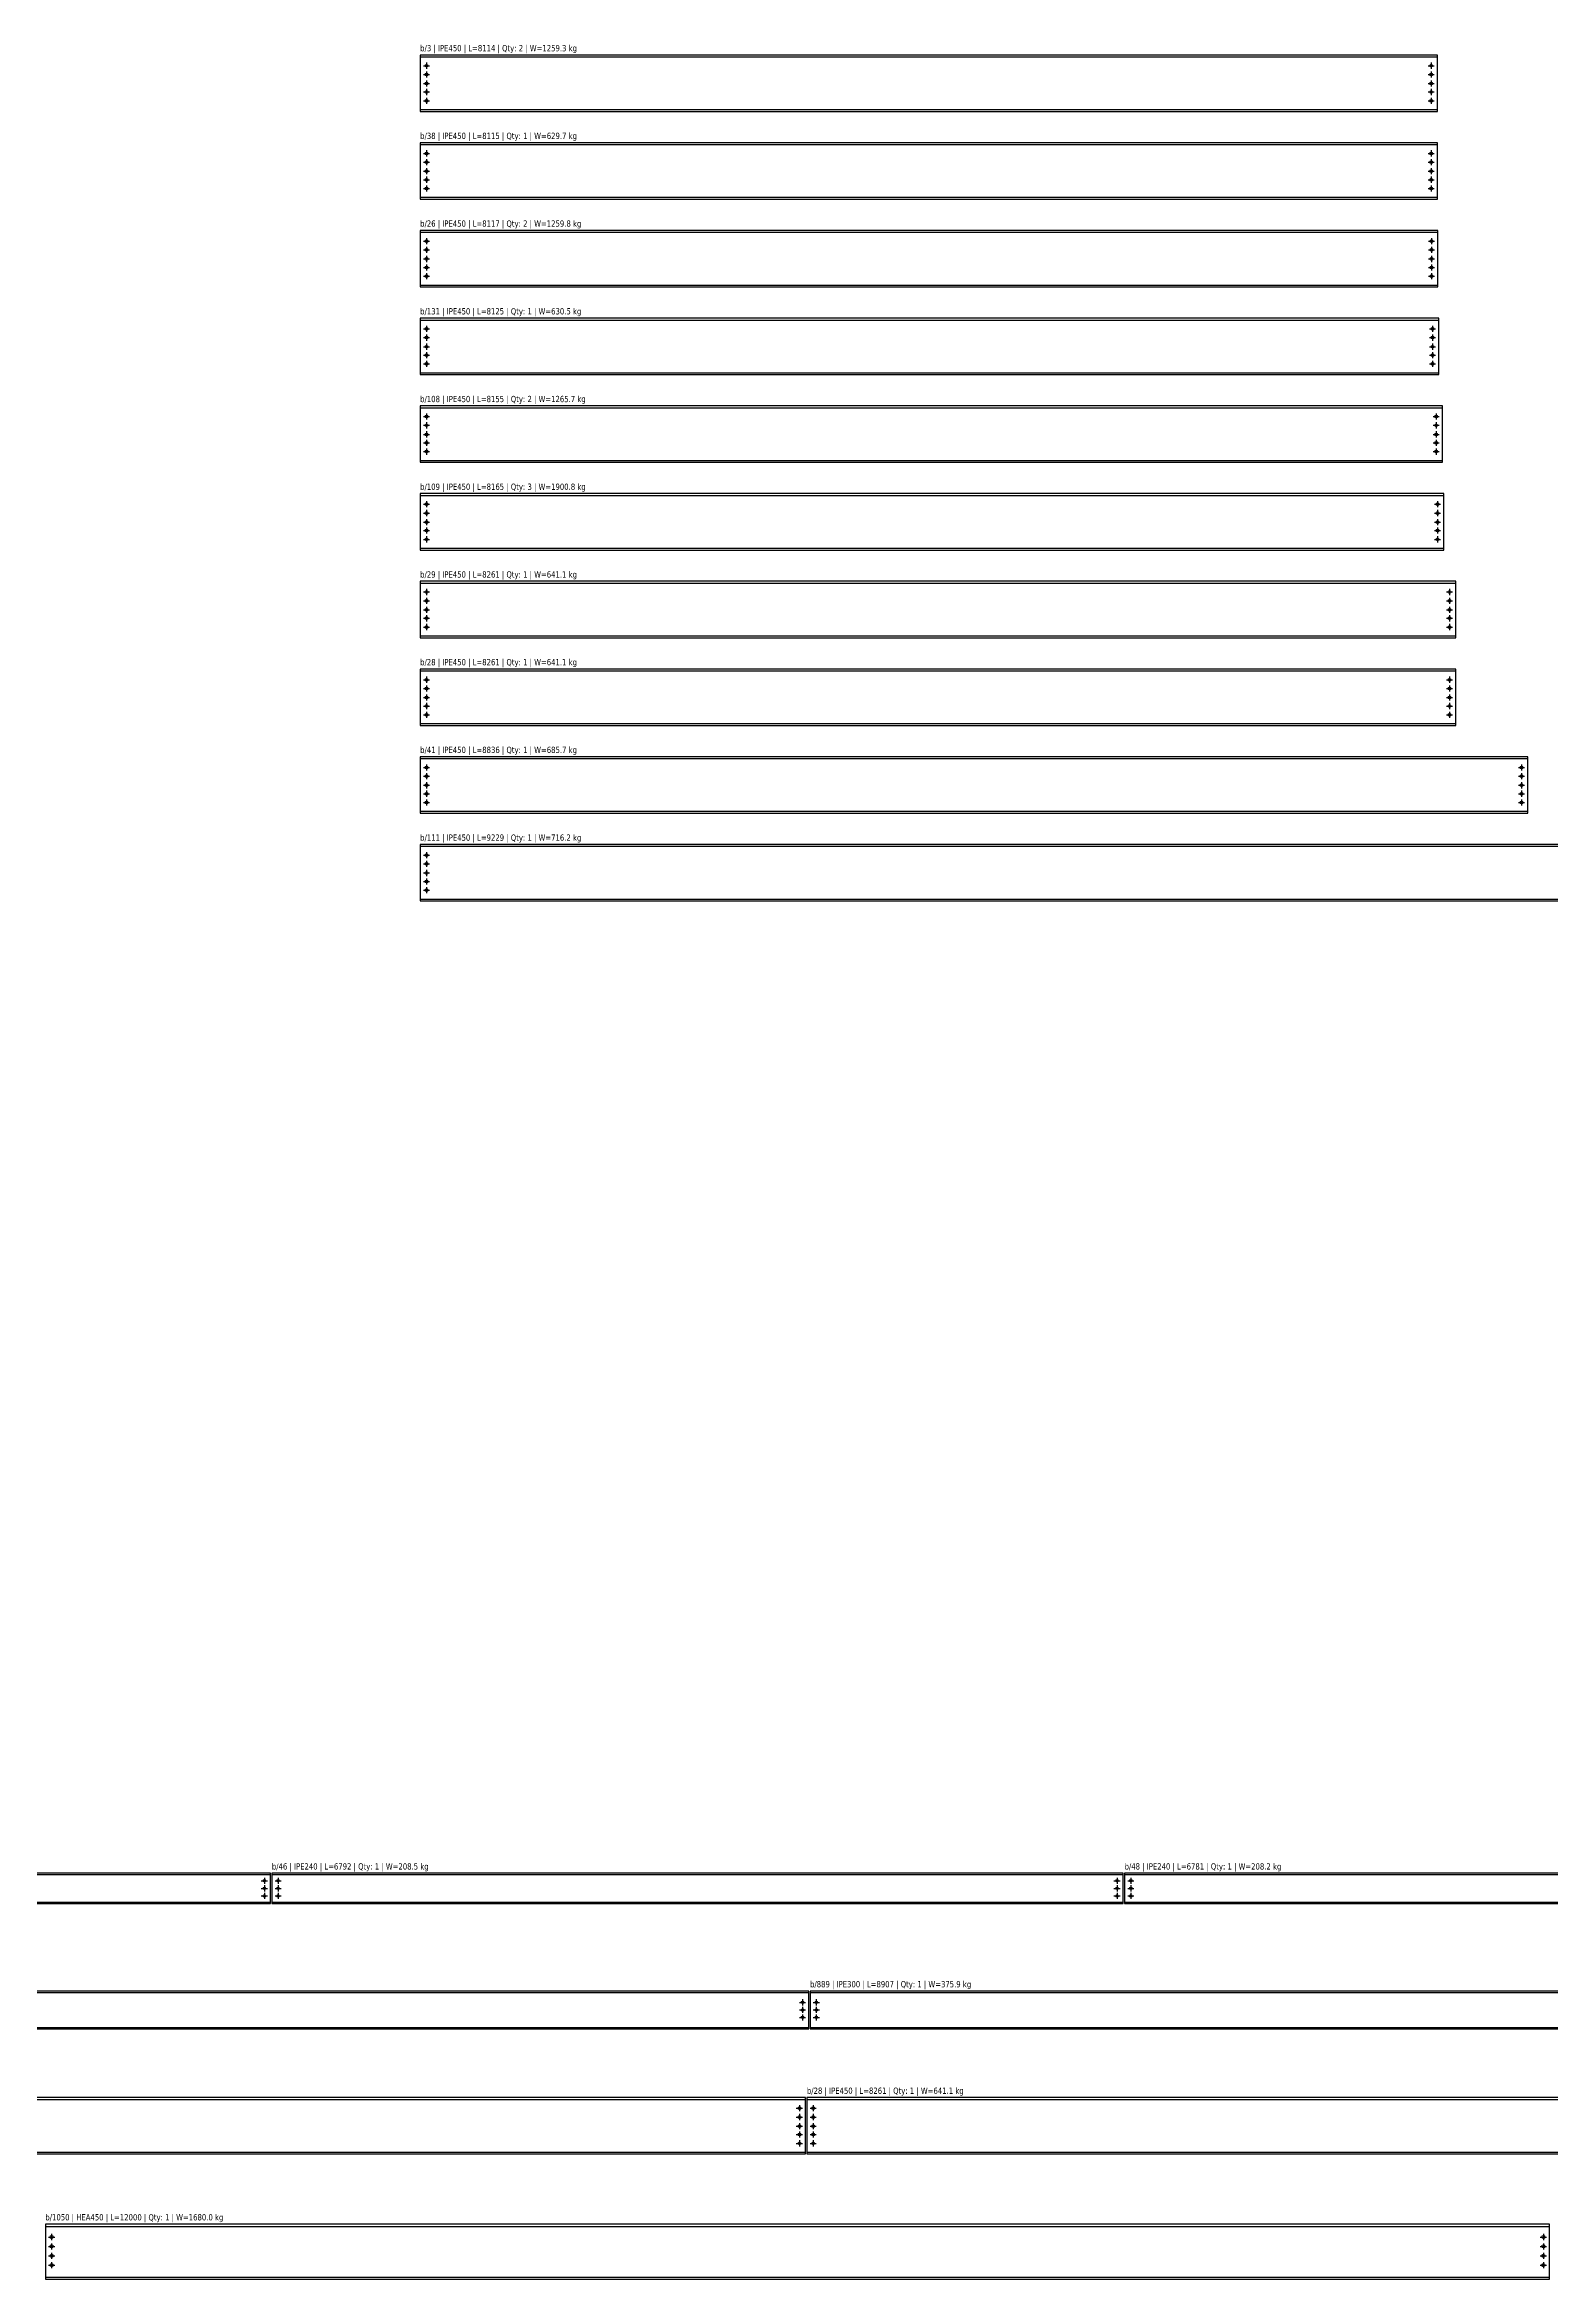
# Model space of a CAD drawing. Header units: millimetres. Extents: x 0 to 240831, y 0 to 45222.
# Drawn here: x 12005 to 24015, y 5000 to 22832 of the extents above; entities that cross this region are included whole.
import ezdxf
from ezdxf.enums import TextEntityAlignment as Align

# ---------------------------------------------------------------- set-up
doc = ezdxf.new("R2010")
doc.units = ezdxf.units.MM
doc.header["$LTSCALE"] = 1000
for name, color, linetype in [('HEA450', 2, 'Continuous'), ('IPE240', 2, 'Continuous'), ('IPE300', 2, 'Continuous'), ('IPE450', 2, 'Continuous'), ('PERFORACIONES', 1, 'Continuous'), ('TXT_GEN', 3, 'Continuous')]:
    doc.layers.add(name, color=color, linetype=linetype)
doc.styles.add('VERDNA', font='verdana.ttf', dxfattribs={"width": 0.8})

# ---------------------------------------------------------------- blocks, each defined once
blk = doc.blocks.new('d22')
at = {"layer": 'PERFORACIONES', "linetype": 'ByBlock'}
for p, q in [((-24.5, 0), (24.5, 0)), ((0, 24.5), (0, -24.5))]:
    blk.add_line(p, q, dxfattribs=at)
blk.add_circle((0, 0), 11, dxfattribs=at)
blk = doc.blocks.new('D19')
at = {"layer": 'PERFORACIONES', "linetype": 'ByBlock'}
for p, q in [((-24.5, 0), (24.5, 0)), ((0, 24.5), (0, -24.5))]:
    blk.add_line(p, q, dxfattribs=at)
blk.add_circle((0, 0), 9.5, dxfattribs=at)
blk = doc.blocks.new('d25')
at = {"layer": 'PERFORACIONES', "linetype": 'ByBlock'}
for p, q in [((-24.5, 0), (24.5, 0)), ((0, 24.5), (0, -24.5))]:
    blk.add_line(p, q, dxfattribs=at)
blk.add_circle((0, 0), 12.5, dxfattribs=at)

msp = doc.modelspace()

# ---------------------------------------------------------------- linework, layer by layer
at = {"layer": 'HEA450'}
for p, q in [((12010, 5422.5), (24010, 5422.5)), ((12010, 5017.5), (24010, 5017.5))]:
    msp.add_line(p, q, dxfattribs=at)
msp.add_lwpolyline([(12010, 5000), (24010, 5000), (24010, 5440), (12010, 5440)], close=True, dxfattribs=at)
at = {"layer": 'IPE240'}
for p, q in [((6963, 8230), (13807, 8230)), ((13817, 8230), (20609, 8230)), ((20619, 8230), (27400, 8230)), ((6963, 8010), (13807, 8010)), ((13817, 8010), (20609, 8010)), ((20619, 8010), (27400, 8010))]:
    msp.add_line(p, q, dxfattribs=at)
for points in [[(6963, 8000), (13807, 8000), (13807, 8240), (6963, 8240)], [(13817, 8000), (20609, 8000), (20609, 8240), (13817, 8240)], [(20619, 8000), (27400, 8000), (27400, 8240), (20619, 8240)]]:
    msp.add_lwpolyline(points, close=True, dxfattribs=at)
at = {"layer": 'IPE300'}
for p, q in [((9160, 7289.3), (18100, 7289.3)), ((18110, 7289.3), (27017, 7289.3)), ((9160, 7010.7), (18100, 7010.7)), ((18110, 7010.7), (27017, 7010.7))]:
    msp.add_line(p, q, dxfattribs=at)
for points in [[(9160, 7000), (18100, 7000), (18100, 7300), (9160, 7300)], [(18110, 7000), (27017, 7000), (27017, 7300), (18110, 7300)]]:
    msp.add_lwpolyline(points, close=True, dxfattribs=at)
at = {"layer": 'IPE450'}
for p, q in [((15000, 22735.4), (23114, 22735.4)), ((15000, 22314.6), (23114, 22314.6)), ((15000, 22035.4), (23115, 22035.4)), ((15000, 21614.6), (23115, 21614.6)), ((15000, 21335.4), (23117, 21335.4)), ((15000, 20914.6), (23117, 20914.6)), ((15000, 20635.4), (23125, 20635.4)), ((15000, 20214.6), (23125, 20214.6)), ((15000, 19935.4), (23155, 19935.4)), ((15000, 19514.6), (23155, 19514.6)), ((15000, 19235.4), (23165, 19235.4)), ((15000, 18814.6), (23165, 18814.6)), ((15000, 18535.4), (23261, 18535.4)), ((15000, 18114.6), (23261, 18114.6)), ((15000, 17835.4), (23261, 17835.4)), ((15000, 17414.6), (23261, 17414.6)), ((15000, 17135.4), (23836, 17135.4)), ((15000, 16714.6), (23836, 16714.6)), ((15000, 16435.4), (24229, 16435.4)), ((15000, 16014.6), (24229, 16014.6)), ((9239, 6435.4), (18075, 6435.4)), ((18085, 6435.4), (26346, 6435.4)), ((9239, 6014.6), (18075, 6014.6)), ((18085, 6014.6), (26346, 6014.6))]:
    msp.add_line(p, q, dxfattribs=at)
for points in [[(15000, 22300), (23114, 22300), (23114, 22750), (15000, 22750)], [(15000, 21600), (23115, 21600), (23115, 22050), (15000, 22050)], [(15000, 20900), (23117, 20900), (23117, 21350), (15000, 21350)], [(15000, 20200), (23125, 20200), (23125, 20650), (15000, 20650)], [(15000, 19500), (23155, 19500), (23155, 19950), (15000, 19950)], [(15000, 18800), (23165, 18800), (23165, 19250), (15000, 19250)], [(15000, 18100), (23261, 18100), (23261, 18550), (15000, 18550)], [(15000, 17400), (23261, 17400), (23261, 17850), (15000, 17850)], [(15000, 16700), (23836, 16700), (23836, 17150), (15000, 17150)], [(15000, 16000), (24229, 16000), (24229, 16450), (15000, 16450)], [(9239, 6000), (18075, 6000), (18075, 6450), (9239, 6450)], [(18085, 6000), (26346, 6000), (26346, 6450), (18085, 6450)]]:
    msp.add_lwpolyline(points, close=True, dxfattribs=at)

# ---------------------------------------------------------------- block references
at = {"layer": 'HEA450'}
for p in [(12060, 5337.5), (23960, 5337.5), (12060, 5262.5), (12060, 5187.5), (23960, 5262.5), (23960, 5187.5), (12060, 5112.5), (23960, 5112.5)]:
    msp.add_blockref('d25', p, dxfattribs=at)
at = {"layer": 'IPE240'}
for p in [(13757, 8180), (13867, 8180), (20559, 8180), (20669, 8180), (13757, 8120), (13757, 8060), (13867, 8120), (13867, 8060), (20559, 8120), (20559, 8060), (20669, 8120), (20669, 8060)]:
    msp.add_blockref('D19', p, dxfattribs=at)
at = {"layer": 'IPE300'}
for p in [(18050, 7210), (18050, 7150), (18160, 7210), (18160, 7150), (18050, 7090), (18160, 7090)]:
    msp.add_blockref('D19', p, dxfattribs=at)
at = {"layer": 'IPE450'}
for p in [(15050, 22665), (23064, 22665), (15050, 22595), (15050, 22522.5), (15050, 22455), (23064, 22595), (23064, 22522.5), (23064, 22455), (15050, 22385), (23064, 22385), (15050, 21965), (23065, 21965), (15050, 21895), (15050, 21822.5), (15050, 21755), (23065, 21895), (23065, 21822.5), (23065, 21755), (15050, 21685), (23065, 21685), (15050, 21265), (23067, 21265), (15050, 21195), (15050, 21122.5), (15050, 21055), (23067, 21195), (23067, 21122.5), (23067, 21055), (15050, 20985), (23067, 20985), (15050, 20565), (15050, 20495), (23075, 20565), (23075, 20495), (15050, 20422.5), (15050, 20355), (23075, 20422.5), (23075, 20355), (15050, 20285), (23075, 20285), (15050, 19865), (15050, 19795), (23105, 19865), (23105, 19795), (15050, 19722.5), (15050, 19655), (23105, 19722.5), (23105, 19655), (15050, 19585), (23105, 19585), (15050, 19165), (15050, 19095), (23115, 19165), (23115, 19095), (15050, 19022.5), (15050, 18955), (15050, 18885), (23115, 19022.5), (23115, 18955), (23115, 18885), (15050, 18465), (15050, 18395), (23211, 18465), (23211, 18395), (15050, 18322.5), (15050, 18255), (15050, 18185), (23211, 18322.5), (23211, 18255), (23211, 18185), (15050, 17765), (15050, 17695), (23211, 17765), (23211, 17695), (15050, 17622.5), (15050, 17555), (15050, 17485), (23211, 17622.5), (23211, 17555), (23211, 17485), (15050, 17065), (15050, 16995), (15050, 16922.5), (23786, 17065), (23786, 16995), (23786, 16922.5), (15050, 16855), (15050, 16785), (23786, 16855), (23786, 16785), (15050, 16365), (15050, 16295), (15050, 16222.5), (15050, 16155), (15050, 16085), (18025, 6365), (18025, 6295), (18025, 6222.5), (18135, 6365), (18135, 6295), (18135, 6222.5), (18025, 6155), (18025, 6085), (18135, 6155), (18135, 6085)]:
    msp.add_blockref('d22', p, dxfattribs=at)

# ---------------------------------------------------------------- texts
at = {"layer": 'TXT_GEN', "style": 'VERDNA', "width": 0.8}
for s, p in [('b/3 | IPE450 | L=8114 | Qty: 2 | W=1259.3 kg', (15000, 22765)), ('b/38 | IPE450 | L=8115 | Qty: 1 | W=629.7 kg', (15000, 22065)), ('b/26 | IPE450 | L=8117 | Qty: 2 | W=1259.8 kg', (15000, 21365)), ('b/131 | IPE450 | L=8125 | Qty: 1 | W=630.5 kg', (15000, 20665)), ('b/108 | IPE450 | L=8155 | Qty: 2 | W=1265.7 kg', (15000, 19965)), ('b/109 | IPE450 | L=8165 | Qty: 3 | W=1900.8 kg', (15000, 19265)), ('b/29 | IPE450 | L=8261 | Qty: 1 | W=641.1 kg', (15000, 18565)), ('b/28 | IPE450 | L=8261 | Qty: 1 | W=641.1 kg', (15000, 17865)), ('b/41 | IPE450 | L=8836 | Qty: 1 | W=685.7 kg', (15000, 17165)), ('b/111 | IPE450 | L=9229 | Qty: 1 | W=716.2 kg', (15000, 16465)), ('b/46 | IPE240 | L=6792 | Qty: 1 | W=208.5 kg', (13817, 8255)), ('b/48 | IPE240 | L=6781 | Qty: 1 | W=208.2 kg', (20619, 8255)), ('b/889 | IPE300 | L=8907 | Qty: 1 | W=375.9 kg', (18110, 7315)), ('b/28 | IPE450 | L=8261 | Qty: 1 | W=641.1 kg', (18085, 6465)), ('b/1050 | HEA450 | L=12000 | Qty: 1 | W=1680.0 kg', (12010, 5455))]:
    msp.add_text(s, height=50, dxfattribs=at).set_placement(p, align=Align.BOTTOM_LEFT)

doc.saveas('drawing.dxf')
